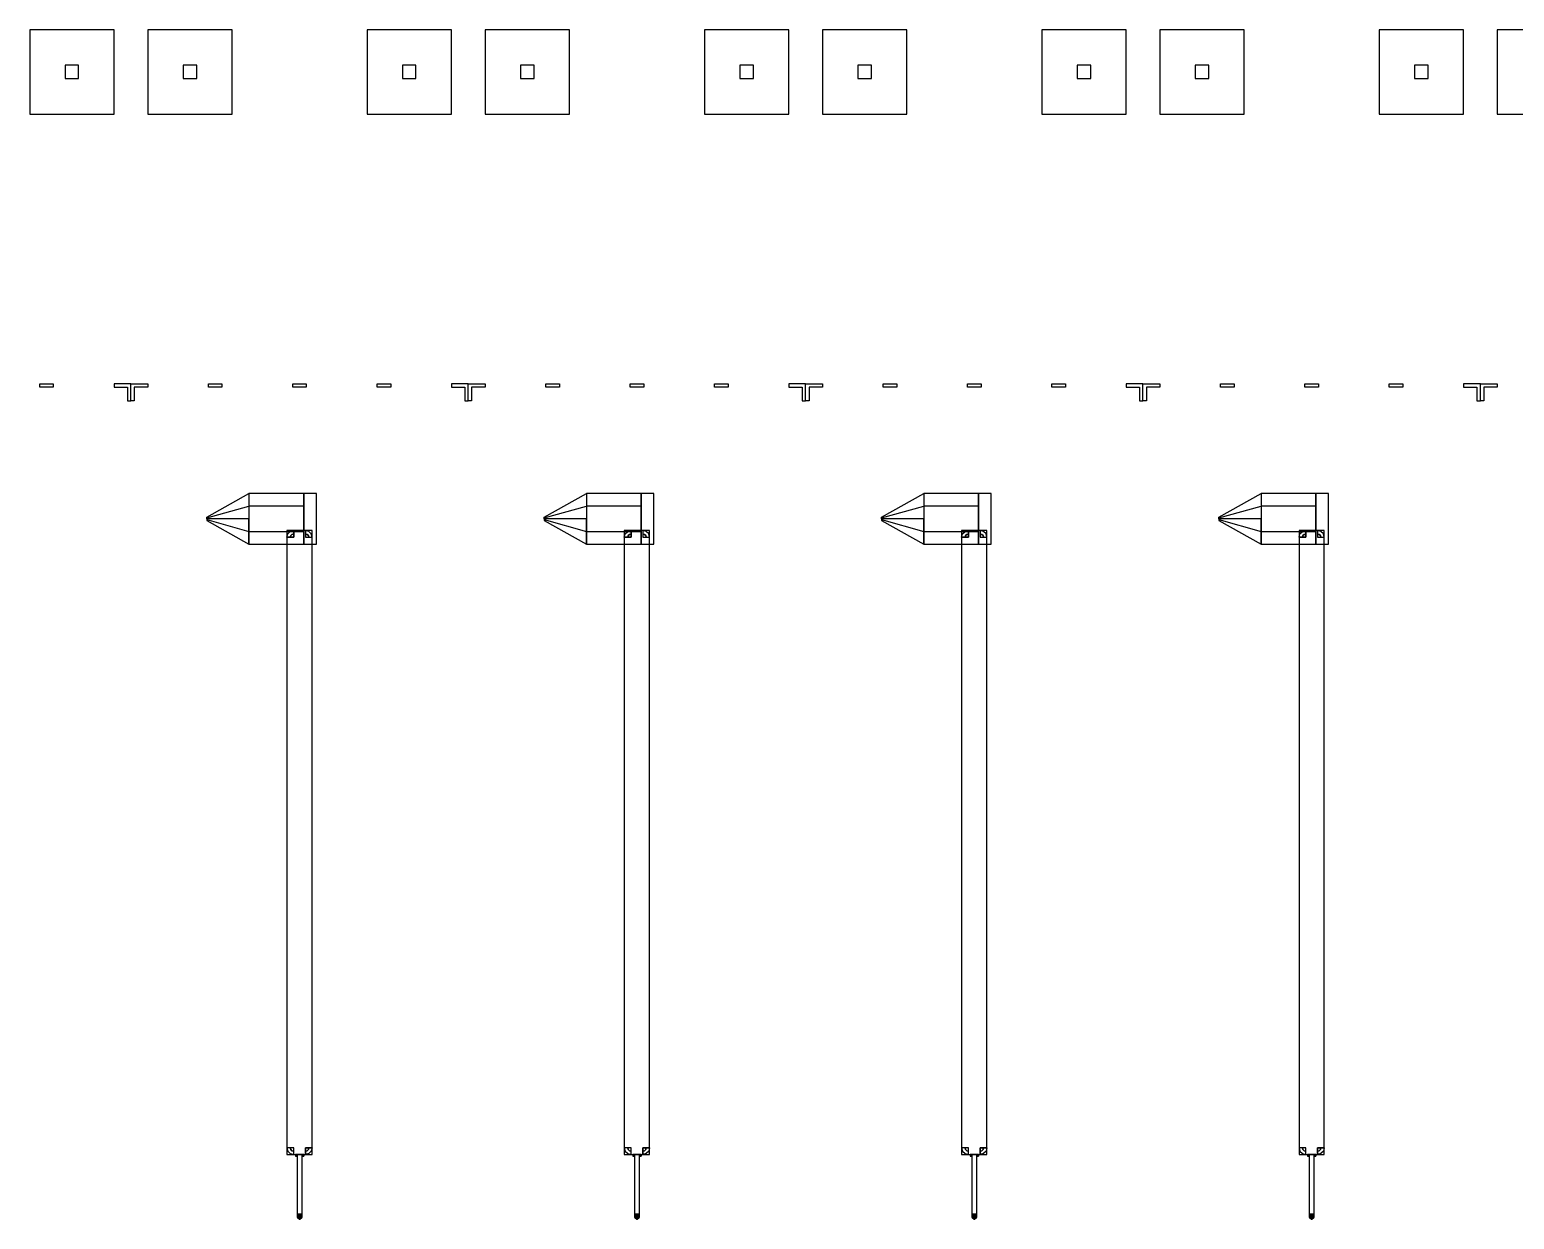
# Model space of a CAD drawing. Extents: x -19750 to 13082, y -13175 to 15275.
# Drawn here: x -12600 to -3799, y 8221 to 15275 of the extents above; entities that cross this region are included whole.
import ezdxf

# ---------------------------------------------------------------- set-up
doc = ezdxf.new("R2010")
doc.units = 0
doc.layers.add('GAP', color=1, linetype='continuous')
doc.layers.add('PIN', color=3, linetype='continuous')

# ---------------------------------------------------------------- blocks, each defined once
blk = doc.blocks.new('C1C')
at = {"layer": 'GAP'}
for points in [[(1260, 26150), (1340, 26150), (1340, 26130), (1260, 26130), (1260, 26150)], [(1800, 26150), (1700, 26150), (1700, 26130), (1780, 26130), (1780, 26050), (1800, 26050), (1800, 26150)]]:
    blk.add_lwpolyline(points, dxfattribs=at)
blk = doc.blocks.new('C1CGAP')
for points in [[(1200, 28250), (1200, 27750), (1700, 27750), (1700, 28250), (1200, 28250)], [(1410, 28040), (1410, 27960), (1490, 27960), (1490, 28040), (1410, 28040)], [(2500, 25350), (2250, 25350), (2250, 25359.8), (2500, 25500), (2500, 25350)], [(2500, 25350), (2250, 25350), (2250, 25359.8), (2500, 25500), (2500, 25350)], [(2825, 25500), (2500, 25500), (2500, 25200), (2825, 25200), (2825, 25500)], [(2825, 25500), (2500, 25500), (2500, 25200), (2825, 25200), (2825, 25500)], [(2900, 25500), (2825, 25500), (2825, 25200), (2900, 25200), (2900, 25500)], [(2900, 25500), (2825, 25500), (2825, 25200), (2900, 25200), (2900, 25500)], [(2500, 25350), (2250, 25350), (2250, 25340.2), (2500, 25200), (2500, 25350)], [(2500, 25350), (2250, 25350), (2250, 25340.2), (2500, 25200), (2500, 25350)]]:
    blk.add_lwpolyline(points)
blk = doc.blocks.new('C1CPIN')
for points in [[(2500, 25350), (2250, 25350), (2250, 25355), (2500, 25425), (2500, 25350)], [(2500, 25350), (2250, 25350), (2250, 25355), (2500, 25425), (2500, 25350)], [(2500, 25350), (2250, 25350), (2250, 25345), (2500, 25275), (2500, 25350)], [(2500, 25350), (2250, 25350), (2250, 25345), (2500, 25275), (2500, 25350)], [(2825, 25425), (2500, 25425), (2500, 25275), (2825, 25275), (2825, 25425)], [(2825, 25425), (2500, 25425), (2500, 25275), (2825, 25275), (2825, 25425)]]:
    blk.add_lwpolyline(points)
blk = doc.blocks.new('C1D')
at = {"layer": 'GAP'}
for points in [[(-200, 26150), (-100, 26150), (-100, 26130), (-180, 26130), (-180, 26050), (-200, 26050), (-200, 26150)], [(260, 26150), (340, 26150), (340, 26130), (260, 26130), (260, 26150)], [(760, 26150), (840, 26150), (840, 26130), (760, 26130), (760, 26150)], [(1260, 26150), (1340, 26150), (1340, 26130), (1260, 26130), (1260, 26150)], [(1800, 26150), (1700, 26150), (1700, 26130), (1780, 26130), (1780, 26050), (1800, 26050), (1800, 26150)]]:
    blk.add_lwpolyline(points, dxfattribs=at)
blk = doc.blocks.new('C1DGAP')
for points in [[(-100, 28250), (-100, 27750), (400, 27750), (400, 28250), (-100, 28250)], [(1200, 28250), (1200, 27750), (1700, 27750), (1700, 28250), (1200, 28250)], [(110, 28040), (110, 27960), (190, 27960), (190, 28040), (110, 28040)], [(1410, 28040), (1410, 27960), (1490, 27960), (1490, 28040), (1410, 28040)], [(2500, 25350), (2250, 25350), (2250, 25359.8), (2500, 25500), (2500, 25350)], [(2500, 25350), (2250, 25350), (2250, 25359.8), (2500, 25500), (2500, 25350)], [(2825, 25500), (2500, 25500), (2500, 25200), (2825, 25200), (2825, 25500)], [(2825, 25500), (2500, 25500), (2500, 25200), (2825, 25200), (2825, 25500)], [(2900, 25500), (2825, 25500), (2825, 25200), (2900, 25200), (2900, 25500)], [(2900, 25500), (2825, 25500), (2825, 25200), (2900, 25200), (2900, 25500)], [(2500, 25350), (2250, 25350), (2250, 25340.2), (2500, 25200), (2500, 25350)], [(2500, 25350), (2250, 25350), (2250, 25340.2), (2500, 25200), (2500, 25350)], [(725, 25280), (725, 21580), (875, 21580), (875, 25280), (725, 25280)], [(725, 25280), (725, 25240), (765, 25240), (765, 25280), (725, 25280)], [(725, 25240), (730.4, 25260), (745, 25274.6), (765, 25280), (765, 25260), (755, 25257.3), (747.7, 25250), (745, 25240), (725, 25240)], [(745, 25240), (747.7, 25250), (755, 25257.3), (765, 25260), (765, 25240), (765, 25240), (765, 25240), (765, 25240), (745, 25240)], [(835, 25280), (835, 25240), (875, 25240), (875, 25280), (835, 25280)], [(875, 25240), (869.6, 25260), (855, 25274.6), (835, 25280), (835, 25260), (845, 25257.3), (852.3, 25250), (855, 25240), (875, 25240)], [(855, 25240), (852.3, 25250), (845, 25257.3), (835, 25260), (835, 25240), (835, 25240), (835, 25240), (835, 25240), (855, 25240)], [(765, 21580), (765, 21620), (725, 21620), (725, 21580), (765, 21580)], [(725, 21620), (730.4, 21600), (745, 21585.4), (765, 21580), (765, 21600), (755, 21602.7), (747.7, 21610), (745, 21620), (725, 21620)], [(745, 21620), (747.7, 21610), (755, 21602.7), (765, 21600), (765, 21620), (765, 21620), (765, 21620), (765, 21620), (745, 21620)], [(775, 21580), (775, 21570), (785, 21570), (785, 21580), (775, 21580)], [(785, 21570), (783.7, 21575), (780, 21578.7), (775, 21580), (775, 21575), (777.5, 21574.3), (779.3, 21572.5), (780, 21570), (785, 21570)], [(780, 21570), (779.3, 21572.5), (777.5, 21574.3), (775, 21575), (775, 21570), (775, 21570), (775, 21570), (775, 21570), (780, 21570)], [(785, 21580), (785, 21210), (815, 21210), (815, 21580), (785, 21580)], [(815, 21580), (815, 21570), (825, 21570), (825, 21580), (815, 21580)], [(815, 21570), (816.3, 21575), (820, 21578.7), (825, 21580), (825, 21575), (822.5, 21574.3), (820.7, 21572.5), (820, 21570), (815, 21570)], [(820, 21570), (820.7, 21572.5), (822.5, 21574.3), (825, 21575), (825, 21570), (825, 21570), (825, 21570), (825, 21570), (820, 21570)], [(875, 21580), (875, 21620), (835, 21620), (835, 21580), (875, 21580)], [(875, 21620), (869.6, 21600), (855, 21585.4), (835, 21580), (835, 21600), (845, 21602.7), (852.3, 21610), (855, 21620), (875, 21620)], [(855, 21620), (852.3, 21610), (845, 21602.7), (835, 21600), (835, 21620), (835, 21620), (835, 21620), (835, 21620), (855, 21620)], [(812.7, 21226.2), (812.7, 21226.4), (787.3, 21226.4), (787.3, 21226.2), (812.7, 21226.2)], [(787.5, 21206.2), (787.5, 21226.2), (787.3, 21226.2), (787.3, 21206.2), (787.5, 21206.2)], [(807.5, 21215), (807.5, 21220), (792.5, 21220), (792.5, 21215), (807.5, 21215)], [(802.5, 21210), (802.5, 21215), (797.5, 21215), (797.5, 21210), (802.5, 21210)], [(812.5, 21206.2), (812.5, 21226.2), (812.7, 21226.2), (812.7, 21206.2), (812.5, 21206.2)], [(799, 21196.2), (787.5, 21206.2), (787.3, 21206.2), (798.8, 21196.2), (799, 21196.2)], [(801.2, 21196), (801.2, 21196.2), (798.8, 21196.2), (798.8, 21196), (801.2, 21196)], [(801, 21196.2), (812.5, 21206.2), (812.7, 21206.2), (801.2, 21196.2), (801, 21196.2)]]:
    blk.add_lwpolyline(points)
blk = doc.blocks.new('C1DPIN')
for points in [[(2500, 25350), (2250, 25350), (2250, 25355), (2500, 25425), (2500, 25350)], [(2500, 25350), (2250, 25350), (2250, 25355), (2500, 25425), (2500, 25350)], [(2500, 25350), (2250, 25350), (2250, 25345), (2500, 25275), (2500, 25350)], [(2500, 25350), (2250, 25350), (2250, 25345), (2500, 25275), (2500, 25350)], [(2825, 25425), (2500, 25425), (2500, 25275), (2825, 25275), (2825, 25425)], [(2825, 25425), (2500, 25425), (2500, 25275), (2825, 25275), (2825, 25425)], [(745, 25240), (747.7, 25250), (755, 25257.3), (765, 25260), (765, 25260), (755, 25257.3), (747.7, 25250), (745, 25240), (745, 25240)], [(745, 25240), (747.7, 25250), (755, 25257.3), (765, 25260), (765, 25260), (755, 25257.3), (747.7, 25250), (745, 25240), (745, 25240)], [(855, 25240), (852.3, 25250), (845, 25257.3), (835, 25260), (835, 25260), (845, 25257.3), (852.3, 25250), (855, 25240), (855, 25240)], [(855, 25240), (852.3, 25250), (845, 25257.3), (835, 25260), (835, 25260), (845, 25257.3), (852.3, 25250), (855, 25240), (855, 25240)], [(745, 21620), (747.7, 21610), (755, 21602.7), (765, 21600), (765, 21600), (755, 21602.7), (747.7, 21610), (745, 21620), (745, 21620)], [(745, 21620), (747.7, 21610), (755, 21602.7), (765, 21600), (765, 21600), (755, 21602.7), (747.7, 21610), (745, 21620), (745, 21620)], [(780, 21570), (779.3, 21572.5), (777.5, 21574.3), (775, 21575), (775, 21575), (777.5, 21574.3), (779.3, 21572.5), (780, 21570), (780, 21570)], [(780, 21570), (779.3, 21572.5), (777.5, 21574.3), (775, 21575), (775, 21575), (777.5, 21574.3), (779.3, 21572.5), (780, 21570), (780, 21570)], [(820, 21570), (820.7, 21572.5), (822.5, 21574.3), (825, 21575), (825, 21575), (822.5, 21574.3), (820.7, 21572.5), (820, 21570), (820, 21570)], [(820, 21570), (820.7, 21572.5), (822.5, 21574.3), (825, 21575), (825, 21575), (822.5, 21574.3), (820.7, 21572.5), (820, 21570), (820, 21570)], [(855, 21620), (852.3, 21610), (845, 21602.7), (835, 21600), (835, 21600), (845, 21602.7), (852.3, 21610), (855, 21620), (855, 21620)], [(855, 21620), (852.3, 21610), (845, 21602.7), (835, 21600), (835, 21600), (845, 21602.7), (852.3, 21610), (855, 21620), (855, 21620)], [(812.5, 21206.2), (812.5, 21226.2), (787.5, 21226.2), (787.5, 21206.2), (812.5, 21206.2)], [(800, 21196.2), (800, 21206.2), (787.5, 21206.2), (799, 21196.2), (800, 21196.2)], [(800, 21196.2), (800, 21206.2), (812.5, 21206.2), (801, 21196.2), (800, 21196.2)]]:
    blk.add_lwpolyline(points)
blk = doc.blocks.new('C1E')
at = {"layer": 'GAP'}
for points in [[(-200, 26150), (-100, 26150), (-100, 26130), (-180, 26130), (-180, 26050), (-200, 26050), (-200, 26150)], [(260, 26150), (340, 26150), (340, 26130), (260, 26130), (260, 26150)], [(760, 26150), (840, 26150), (840, 26130), (760, 26130), (760, 26150)], [(1260, 26150), (1340, 26150), (1340, 26130), (1260, 26130), (1260, 26150)], [(1800, 26150), (1700, 26150), (1700, 26130), (1780, 26130), (1780, 26050), (1800, 26050), (1800, 26150)]]:
    blk.add_lwpolyline(points, dxfattribs=at)
blk = doc.blocks.new('C1EGAP')
for points in [[(-100, 28250), (-100, 27750), (400, 27750), (400, 28250), (-100, 28250)], [(1200, 28250), (1200, 27750), (1700, 27750), (1700, 28250), (1200, 28250)], [(110, 28040), (110, 27960), (190, 27960), (190, 28040), (110, 28040)], [(1410, 28040), (1410, 27960), (1490, 27960), (1490, 28040), (1410, 28040)], [(2500, 25350), (2250, 25350), (2250, 25359.8), (2500, 25500), (2500, 25350)], [(2500, 25350), (2250, 25350), (2250, 25359.8), (2500, 25500), (2500, 25350)], [(2825, 25500), (2500, 25500), (2500, 25200), (2825, 25200), (2825, 25500)], [(2825, 25500), (2500, 25500), (2500, 25200), (2825, 25200), (2825, 25500)], [(2900, 25500), (2825, 25500), (2825, 25200), (2900, 25200), (2900, 25500)], [(2900, 25500), (2825, 25500), (2825, 25200), (2900, 25200), (2900, 25500)], [(2500, 25350), (2250, 25350), (2250, 25340.2), (2500, 25200), (2500, 25350)], [(2500, 25350), (2250, 25350), (2250, 25340.2), (2500, 25200), (2500, 25350)], [(725, 25280), (725, 21580), (875, 21580), (875, 25280), (725, 25280)], [(725, 25280), (725, 25240), (765, 25240), (765, 25280), (725, 25280)], [(725, 25240), (730.4, 25260), (745, 25274.6), (765, 25280), (765, 25260), (755, 25257.3), (747.7, 25250), (745, 25240), (725, 25240)], [(745, 25240), (747.7, 25250), (755, 25257.3), (765, 25260), (765, 25240), (765, 25240), (765, 25240), (765, 25240), (745, 25240)], [(835, 25280), (835, 25240), (875, 25240), (875, 25280), (835, 25280)], [(875, 25240), (869.6, 25260), (855, 25274.6), (835, 25280), (835, 25260), (845, 25257.3), (852.3, 25250), (855, 25240), (875, 25240)], [(855, 25240), (852.3, 25250), (845, 25257.3), (835, 25260), (835, 25240), (835, 25240), (835, 25240), (835, 25240), (855, 25240)], [(765, 21580), (765, 21620), (725, 21620), (725, 21580), (765, 21580)], [(725, 21620), (730.4, 21600), (745, 21585.4), (765, 21580), (765, 21600), (755, 21602.7), (747.7, 21610), (745, 21620), (725, 21620)], [(745, 21620), (747.7, 21610), (755, 21602.7), (765, 21600), (765, 21620), (765, 21620), (765, 21620), (765, 21620), (745, 21620)], [(775, 21580), (775, 21570), (785, 21570), (785, 21580), (775, 21580)], [(785, 21570), (783.7, 21575), (780, 21578.7), (775, 21580), (775, 21575), (777.5, 21574.3), (779.3, 21572.5), (780, 21570), (785, 21570)], [(780, 21570), (779.3, 21572.5), (777.5, 21574.3), (775, 21575), (775, 21570), (775, 21570), (775, 21570), (775, 21570), (780, 21570)], [(785, 21580), (785, 21210), (815, 21210), (815, 21580), (785, 21580)], [(815, 21580), (815, 21570), (825, 21570), (825, 21580), (815, 21580)], [(815, 21570), (816.3, 21575), (820, 21578.7), (825, 21580), (825, 21575), (822.5, 21574.3), (820.7, 21572.5), (820, 21570), (815, 21570)], [(820, 21570), (820.7, 21572.5), (822.5, 21574.3), (825, 21575), (825, 21570), (825, 21570), (825, 21570), (825, 21570), (820, 21570)], [(875, 21580), (875, 21620), (835, 21620), (835, 21580), (875, 21580)], [(875, 21620), (869.6, 21600), (855, 21585.4), (835, 21580), (835, 21600), (845, 21602.7), (852.3, 21610), (855, 21620), (875, 21620)], [(855, 21620), (852.3, 21610), (845, 21602.7), (835, 21600), (835, 21620), (835, 21620), (835, 21620), (835, 21620), (855, 21620)], [(812.7, 21226.2), (812.7, 21226.4), (787.3, 21226.4), (787.3, 21226.2), (812.7, 21226.2)], [(787.5, 21206.2), (787.5, 21226.2), (787.3, 21226.2), (787.3, 21206.2), (787.5, 21206.2)], [(807.5, 21215), (807.5, 21220), (792.5, 21220), (792.5, 21215), (807.5, 21215)], [(802.5, 21210), (802.5, 21215), (797.5, 21215), (797.5, 21210), (802.5, 21210)], [(812.5, 21206.2), (812.5, 21226.2), (812.7, 21226.2), (812.7, 21206.2), (812.5, 21206.2)], [(799, 21196.2), (787.5, 21206.2), (787.3, 21206.2), (798.8, 21196.2), (799, 21196.2)], [(801.2, 21196), (801.2, 21196.2), (798.8, 21196.2), (798.8, 21196), (801.2, 21196)], [(801, 21196.2), (812.5, 21206.2), (812.7, 21206.2), (801.2, 21196.2), (801, 21196.2)]]:
    blk.add_lwpolyline(points)
blk = doc.blocks.new('C1EPIN')
for points in [[(2500, 25350), (2250, 25350), (2250, 25355), (2500, 25425), (2500, 25350)], [(2500, 25350), (2250, 25350), (2250, 25355), (2500, 25425), (2500, 25350)], [(2500, 25350), (2250, 25350), (2250, 25345), (2500, 25275), (2500, 25350)], [(2500, 25350), (2250, 25350), (2250, 25345), (2500, 25275), (2500, 25350)], [(2825, 25425), (2500, 25425), (2500, 25275), (2825, 25275), (2825, 25425)], [(2825, 25425), (2500, 25425), (2500, 25275), (2825, 25275), (2825, 25425)], [(745, 25240), (747.7, 25250), (755, 25257.3), (765, 25260), (765, 25260), (755, 25257.3), (747.7, 25250), (745, 25240), (745, 25240)], [(745, 25240), (747.7, 25250), (755, 25257.3), (765, 25260), (765, 25260), (755, 25257.3), (747.7, 25250), (745, 25240), (745, 25240)], [(855, 25240), (852.3, 25250), (845, 25257.3), (835, 25260), (835, 25260), (845, 25257.3), (852.3, 25250), (855, 25240), (855, 25240)], [(855, 25240), (852.3, 25250), (845, 25257.3), (835, 25260), (835, 25260), (845, 25257.3), (852.3, 25250), (855, 25240), (855, 25240)], [(745, 21620), (747.7, 21610), (755, 21602.7), (765, 21600), (765, 21600), (755, 21602.7), (747.7, 21610), (745, 21620), (745, 21620)], [(745, 21620), (747.7, 21610), (755, 21602.7), (765, 21600), (765, 21600), (755, 21602.7), (747.7, 21610), (745, 21620), (745, 21620)], [(780, 21570), (779.3, 21572.5), (777.5, 21574.3), (775, 21575), (775, 21575), (777.5, 21574.3), (779.3, 21572.5), (780, 21570), (780, 21570)], [(780, 21570), (779.3, 21572.5), (777.5, 21574.3), (775, 21575), (775, 21575), (777.5, 21574.3), (779.3, 21572.5), (780, 21570), (780, 21570)], [(820, 21570), (820.7, 21572.5), (822.5, 21574.3), (825, 21575), (825, 21575), (822.5, 21574.3), (820.7, 21572.5), (820, 21570), (820, 21570)], [(820, 21570), (820.7, 21572.5), (822.5, 21574.3), (825, 21575), (825, 21575), (822.5, 21574.3), (820.7, 21572.5), (820, 21570), (820, 21570)], [(855, 21620), (852.3, 21610), (845, 21602.7), (835, 21600), (835, 21600), (845, 21602.7), (852.3, 21610), (855, 21620), (855, 21620)], [(855, 21620), (852.3, 21610), (845, 21602.7), (835, 21600), (835, 21600), (845, 21602.7), (852.3, 21610), (855, 21620), (855, 21620)], [(812.5, 21206.2), (812.5, 21226.2), (787.5, 21226.2), (787.5, 21206.2), (812.5, 21206.2)], [(800, 21196.2), (800, 21206.2), (787.5, 21206.2), (799, 21196.2), (800, 21196.2)], [(800, 21196.2), (800, 21206.2), (812.5, 21206.2), (801, 21196.2), (800, 21196.2)]]:
    blk.add_lwpolyline(points)
blk = doc.blocks.new('C1F')
at = {"layer": 'GAP'}
for points in [[(-200, 26150), (-100, 26150), (-100, 26130), (-180, 26130), (-180, 26050), (-200, 26050), (-200, 26150)], [(260, 26150), (340, 26150), (340, 26130), (260, 26130), (260, 26150)], [(760, 26150), (840, 26150), (840, 26130), (760, 26130), (760, 26150)], [(1260, 26150), (1340, 26150), (1340, 26130), (1260, 26130), (1260, 26150)], [(1800, 26150), (1700, 26150), (1700, 26130), (1780, 26130), (1780, 26050), (1800, 26050), (1800, 26150)]]:
    blk.add_lwpolyline(points, dxfattribs=at)
blk = doc.blocks.new('C1FGAP')
for points in [[(-100, 28250), (-100, 27750), (400, 27750), (400, 28250), (-100, 28250)], [(1200, 28250), (1200, 27750), (1700, 27750), (1700, 28250), (1200, 28250)], [(110, 28040), (110, 27960), (190, 27960), (190, 28040), (110, 28040)], [(1410, 28040), (1410, 27960), (1490, 27960), (1490, 28040), (1410, 28040)], [(2500, 25350), (2250, 25350), (2250, 25359.8), (2500, 25500), (2500, 25350)], [(2500, 25350), (2250, 25350), (2250, 25359.8), (2500, 25500), (2500, 25350)], [(2825, 25500), (2500, 25500), (2500, 25200), (2825, 25200), (2825, 25500)], [(2825, 25500), (2500, 25500), (2500, 25200), (2825, 25200), (2825, 25500)], [(2900, 25500), (2825, 25500), (2825, 25200), (2900, 25200), (2900, 25500)], [(2900, 25500), (2825, 25500), (2825, 25200), (2900, 25200), (2900, 25500)], [(2500, 25350), (2250, 25350), (2250, 25340.2), (2500, 25200), (2500, 25350)], [(2500, 25350), (2250, 25350), (2250, 25340.2), (2500, 25200), (2500, 25350)], [(725, 25280), (725, 21580), (875, 21580), (875, 25280), (725, 25280)], [(725, 25280), (725, 25240), (765, 25240), (765, 25280), (725, 25280)], [(725, 25240), (730.4, 25260), (745, 25274.6), (765, 25280), (765, 25260), (755, 25257.3), (747.7, 25250), (745, 25240), (725, 25240)], [(745, 25240), (747.7, 25250), (755, 25257.3), (765, 25260), (765, 25240), (765, 25240), (765, 25240), (765, 25240), (745, 25240)], [(835, 25280), (835, 25240), (875, 25240), (875, 25280), (835, 25280)], [(875, 25240), (869.6, 25260), (855, 25274.6), (835, 25280), (835, 25260), (845, 25257.3), (852.3, 25250), (855, 25240), (875, 25240)], [(855, 25240), (852.3, 25250), (845, 25257.3), (835, 25260), (835, 25240), (835, 25240), (835, 25240), (835, 25240), (855, 25240)], [(765, 21580), (765, 21620), (725, 21620), (725, 21580), (765, 21580)], [(725, 21620), (730.4, 21600), (745, 21585.4), (765, 21580), (765, 21600), (755, 21602.7), (747.7, 21610), (745, 21620), (725, 21620)], [(745, 21620), (747.7, 21610), (755, 21602.7), (765, 21600), (765, 21620), (765, 21620), (765, 21620), (765, 21620), (745, 21620)], [(775, 21580), (775, 21570), (785, 21570), (785, 21580), (775, 21580)], [(785, 21570), (783.7, 21575), (780, 21578.7), (775, 21580), (775, 21575), (777.5, 21574.3), (779.3, 21572.5), (780, 21570), (785, 21570)], [(780, 21570), (779.3, 21572.5), (777.5, 21574.3), (775, 21575), (775, 21570), (775, 21570), (775, 21570), (775, 21570), (780, 21570)], [(785, 21580), (785, 21210), (815, 21210), (815, 21580), (785, 21580)], [(815, 21580), (815, 21570), (825, 21570), (825, 21580), (815, 21580)], [(815, 21570), (816.3, 21575), (820, 21578.7), (825, 21580), (825, 21575), (822.5, 21574.3), (820.7, 21572.5), (820, 21570), (815, 21570)], [(820, 21570), (820.7, 21572.5), (822.5, 21574.3), (825, 21575), (825, 21570), (825, 21570), (825, 21570), (825, 21570), (820, 21570)], [(875, 21580), (875, 21620), (835, 21620), (835, 21580), (875, 21580)], [(875, 21620), (869.6, 21600), (855, 21585.4), (835, 21580), (835, 21600), (845, 21602.7), (852.3, 21610), (855, 21620), (875, 21620)], [(855, 21620), (852.3, 21610), (845, 21602.7), (835, 21600), (835, 21620), (835, 21620), (835, 21620), (835, 21620), (855, 21620)], [(812.7, 21226.2), (812.7, 21226.4), (787.3, 21226.4), (787.3, 21226.2), (812.7, 21226.2)], [(787.5, 21206.2), (787.5, 21226.2), (787.3, 21226.2), (787.3, 21206.2), (787.5, 21206.2)], [(807.5, 21215), (807.5, 21220), (792.5, 21220), (792.5, 21215), (807.5, 21215)], [(802.5, 21210), (802.5, 21215), (797.5, 21215), (797.5, 21210), (802.5, 21210)], [(812.5, 21206.2), (812.5, 21226.2), (812.7, 21226.2), (812.7, 21206.2), (812.5, 21206.2)], [(799, 21196.2), (787.5, 21206.2), (787.3, 21206.2), (798.8, 21196.2), (799, 21196.2)], [(801.2, 21196), (801.2, 21196.2), (798.8, 21196.2), (798.8, 21196), (801.2, 21196)], [(801, 21196.2), (812.5, 21206.2), (812.7, 21206.2), (801.2, 21196.2), (801, 21196.2)]]:
    blk.add_lwpolyline(points)
blk = doc.blocks.new('C1FPIN')
for points in [[(2500, 25350), (2250, 25350), (2250, 25355), (2500, 25425), (2500, 25350)], [(2500, 25350), (2250, 25350), (2250, 25355), (2500, 25425), (2500, 25350)], [(2500, 25350), (2250, 25350), (2250, 25345), (2500, 25275), (2500, 25350)], [(2500, 25350), (2250, 25350), (2250, 25345), (2500, 25275), (2500, 25350)], [(2825, 25425), (2500, 25425), (2500, 25275), (2825, 25275), (2825, 25425)], [(2825, 25425), (2500, 25425), (2500, 25275), (2825, 25275), (2825, 25425)], [(745, 25240), (747.7, 25250), (755, 25257.3), (765, 25260), (765, 25260), (755, 25257.3), (747.7, 25250), (745, 25240), (745, 25240)], [(745, 25240), (747.7, 25250), (755, 25257.3), (765, 25260), (765, 25260), (755, 25257.3), (747.7, 25250), (745, 25240), (745, 25240)], [(855, 25240), (852.3, 25250), (845, 25257.3), (835, 25260), (835, 25260), (845, 25257.3), (852.3, 25250), (855, 25240), (855, 25240)], [(855, 25240), (852.3, 25250), (845, 25257.3), (835, 25260), (835, 25260), (845, 25257.3), (852.3, 25250), (855, 25240), (855, 25240)], [(745, 21620), (747.7, 21610), (755, 21602.7), (765, 21600), (765, 21600), (755, 21602.7), (747.7, 21610), (745, 21620), (745, 21620)], [(745, 21620), (747.7, 21610), (755, 21602.7), (765, 21600), (765, 21600), (755, 21602.7), (747.7, 21610), (745, 21620), (745, 21620)], [(780, 21570), (779.3, 21572.5), (777.5, 21574.3), (775, 21575), (775, 21575), (777.5, 21574.3), (779.3, 21572.5), (780, 21570), (780, 21570)], [(780, 21570), (779.3, 21572.5), (777.5, 21574.3), (775, 21575), (775, 21575), (777.5, 21574.3), (779.3, 21572.5), (780, 21570), (780, 21570)], [(820, 21570), (820.7, 21572.5), (822.5, 21574.3), (825, 21575), (825, 21575), (822.5, 21574.3), (820.7, 21572.5), (820, 21570), (820, 21570)], [(820, 21570), (820.7, 21572.5), (822.5, 21574.3), (825, 21575), (825, 21575), (822.5, 21574.3), (820.7, 21572.5), (820, 21570), (820, 21570)], [(855, 21620), (852.3, 21610), (845, 21602.7), (835, 21600), (835, 21600), (845, 21602.7), (852.3, 21610), (855, 21620), (855, 21620)], [(855, 21620), (852.3, 21610), (845, 21602.7), (835, 21600), (835, 21600), (845, 21602.7), (852.3, 21610), (855, 21620), (855, 21620)], [(812.5, 21206.2), (812.5, 21226.2), (787.5, 21226.2), (787.5, 21206.2), (812.5, 21206.2)], [(800, 21196.2), (800, 21206.2), (787.5, 21206.2), (799, 21196.2), (800, 21196.2)], [(800, 21196.2), (800, 21206.2), (812.5, 21206.2), (801, 21196.2), (800, 21196.2)]]:
    blk.add_lwpolyline(points)
blk = doc.blocks.new('C1G')
at = {"layer": 'GAP'}
for points in [[(-200, 26150), (-100, 26150), (-100, 26130), (-180, 26130), (-180, 26050), (-200, 26050), (-200, 26150)], [(260, 26150), (340, 26150), (340, 26130), (260, 26130), (260, 26150)], [(760, 26150), (840, 26150), (840, 26130), (760, 26130), (760, 26150)], [(1260, 26150), (1340, 26150), (1340, 26130), (1260, 26130), (1260, 26150)], [(1800, 26150), (1700, 26150), (1700, 26130), (1780, 26130), (1780, 26050), (1800, 26050), (1800, 26150)]]:
    blk.add_lwpolyline(points, dxfattribs=at)
blk = doc.blocks.new('C1GGAP')
for points in [[(-100, 28250), (-100, 27750), (400, 27750), (400, 28250), (-100, 28250)], [(1200, 28250), (1200, 27750), (1700, 27750), (1700, 28250), (1200, 28250)], [(110, 28040), (110, 27960), (190, 27960), (190, 28040), (110, 28040)], [(1410, 28040), (1410, 27960), (1490, 27960), (1490, 28040), (1410, 28040)], [(725, 25280), (725, 21580), (875, 21580), (875, 25280), (725, 25280)], [(725, 25280), (725, 25240), (765, 25240), (765, 25280), (725, 25280)], [(725, 25240), (730.4, 25260), (745, 25274.6), (765, 25280), (765, 25260), (755, 25257.3), (747.7, 25250), (745, 25240), (725, 25240)], [(745, 25240), (747.7, 25250), (755, 25257.3), (765, 25260), (765, 25240), (765, 25240), (765, 25240), (765, 25240), (745, 25240)], [(835, 25280), (835, 25240), (875, 25240), (875, 25280), (835, 25280)], [(875, 25240), (869.6, 25260), (855, 25274.6), (835, 25280), (835, 25260), (845, 25257.3), (852.3, 25250), (855, 25240), (875, 25240)], [(855, 25240), (852.3, 25250), (845, 25257.3), (835, 25260), (835, 25240), (835, 25240), (835, 25240), (835, 25240), (855, 25240)], [(765, 21580), (765, 21620), (725, 21620), (725, 21580), (765, 21580)], [(725, 21620), (730.4, 21600), (745, 21585.4), (765, 21580), (765, 21600), (755, 21602.7), (747.7, 21610), (745, 21620), (725, 21620)], [(745, 21620), (747.7, 21610), (755, 21602.7), (765, 21600), (765, 21620), (765, 21620), (765, 21620), (765, 21620), (745, 21620)], [(775, 21580), (775, 21570), (785, 21570), (785, 21580), (775, 21580)], [(785, 21570), (783.7, 21575), (780, 21578.7), (775, 21580), (775, 21575), (777.5, 21574.3), (779.3, 21572.5), (780, 21570), (785, 21570)], [(780, 21570), (779.3, 21572.5), (777.5, 21574.3), (775, 21575), (775, 21570), (775, 21570), (775, 21570), (775, 21570), (780, 21570)], [(785, 21580), (785, 21210), (815, 21210), (815, 21580), (785, 21580)], [(815, 21580), (815, 21570), (825, 21570), (825, 21580), (815, 21580)], [(815, 21570), (816.3, 21575), (820, 21578.7), (825, 21580), (825, 21575), (822.5, 21574.3), (820.7, 21572.5), (820, 21570), (815, 21570)], [(820, 21570), (820.7, 21572.5), (822.5, 21574.3), (825, 21575), (825, 21570), (825, 21570), (825, 21570), (825, 21570), (820, 21570)], [(875, 21580), (875, 21620), (835, 21620), (835, 21580), (875, 21580)], [(875, 21620), (869.6, 21600), (855, 21585.4), (835, 21580), (835, 21600), (845, 21602.7), (852.3, 21610), (855, 21620), (875, 21620)], [(855, 21620), (852.3, 21610), (845, 21602.7), (835, 21600), (835, 21620), (835, 21620), (835, 21620), (835, 21620), (855, 21620)], [(812.7, 21226.2), (812.7, 21226.4), (787.3, 21226.4), (787.3, 21226.2), (812.7, 21226.2)], [(787.5, 21206.2), (787.5, 21226.2), (787.3, 21226.2), (787.3, 21206.2), (787.5, 21206.2)], [(807.5, 21215), (807.5, 21220), (792.5, 21220), (792.5, 21215), (807.5, 21215)], [(802.5, 21210), (802.5, 21215), (797.5, 21215), (797.5, 21210), (802.5, 21210)], [(812.5, 21206.2), (812.5, 21226.2), (812.7, 21226.2), (812.7, 21206.2), (812.5, 21206.2)], [(799, 21196.2), (787.5, 21206.2), (787.3, 21206.2), (798.8, 21196.2), (799, 21196.2)], [(801.2, 21196), (801.2, 21196.2), (798.8, 21196.2), (798.8, 21196), (801.2, 21196)], [(801, 21196.2), (812.5, 21206.2), (812.7, 21206.2), (801.2, 21196.2), (801, 21196.2)]]:
    blk.add_lwpolyline(points)
blk = doc.blocks.new('C1GPIN')
for points in [[(745, 25240), (747.7, 25250), (755, 25257.3), (765, 25260), (765, 25260), (755, 25257.3), (747.7, 25250), (745, 25240), (745, 25240)], [(745, 25240), (747.7, 25250), (755, 25257.3), (765, 25260), (765, 25260), (755, 25257.3), (747.7, 25250), (745, 25240), (745, 25240)], [(855, 25240), (852.3, 25250), (845, 25257.3), (835, 25260), (835, 25260), (845, 25257.3), (852.3, 25250), (855, 25240), (855, 25240)], [(855, 25240), (852.3, 25250), (845, 25257.3), (835, 25260), (835, 25260), (845, 25257.3), (852.3, 25250), (855, 25240), (855, 25240)], [(745, 21620), (747.7, 21610), (755, 21602.7), (765, 21600), (765, 21600), (755, 21602.7), (747.7, 21610), (745, 21620), (745, 21620)], [(745, 21620), (747.7, 21610), (755, 21602.7), (765, 21600), (765, 21600), (755, 21602.7), (747.7, 21610), (745, 21620), (745, 21620)], [(780, 21570), (779.3, 21572.5), (777.5, 21574.3), (775, 21575), (775, 21575), (777.5, 21574.3), (779.3, 21572.5), (780, 21570), (780, 21570)], [(780, 21570), (779.3, 21572.5), (777.5, 21574.3), (775, 21575), (775, 21575), (777.5, 21574.3), (779.3, 21572.5), (780, 21570), (780, 21570)], [(820, 21570), (820.7, 21572.5), (822.5, 21574.3), (825, 21575), (825, 21575), (822.5, 21574.3), (820.7, 21572.5), (820, 21570), (820, 21570)], [(820, 21570), (820.7, 21572.5), (822.5, 21574.3), (825, 21575), (825, 21575), (822.5, 21574.3), (820.7, 21572.5), (820, 21570), (820, 21570)], [(855, 21620), (852.3, 21610), (845, 21602.7), (835, 21600), (835, 21600), (845, 21602.7), (852.3, 21610), (855, 21620), (855, 21620)], [(855, 21620), (852.3, 21610), (845, 21602.7), (835, 21600), (835, 21600), (845, 21602.7), (852.3, 21610), (855, 21620), (855, 21620)], [(812.5, 21206.2), (812.5, 21226.2), (787.5, 21226.2), (787.5, 21206.2), (812.5, 21206.2)], [(800, 21196.2), (800, 21206.2), (787.5, 21206.2), (799, 21196.2), (800, 21196.2)], [(800, 21196.2), (800, 21206.2), (812.5, 21206.2), (801, 21196.2), (800, 21196.2)]]:
    blk.add_lwpolyline(points)
blk = doc.blocks.new('C1H')
at = {"layer": 'GAP'}
blk.add_lwpolyline([(-200, 26150), (-100, 26150), (-100, 26130), (-180, 26130), (-180, 26050), (-200, 26050), (-200, 26150)], dxfattribs=at)
blk = doc.blocks.new('C1HGAP')
blk.add_lwpolyline([(-100, 28250), (-100, 27750), (400, 27750), (400, 28250), (-100, 28250)])

msp = doc.modelspace()

# ---------------------------------------------------------------- block references
for name, p in [('C1C', (-13800, -12975)), ('C1D', (-11800, -12975)), ('C1E', (-9800, -12975)), ('C1F', (-7800, -12975)), ('C1G', (-5800, -12975)), ('C1H', (-3800, -12975))]:
    msp.add_blockref(name, p)
at = {"layer": 'GAP'}
for name, p in [('C1CGAP', (-13800, -12975)), ('C1DGAP', (-11800, -12975)), ('C1EGAP', (-9800, -12975)), ('C1FGAP', (-7800, -12975)), ('C1GGAP', (-5800, -12975)), ('C1HGAP', (-3800, -12975))]:
    msp.add_blockref(name, p, dxfattribs=at)
at = {"layer": 'PIN'}
for name, p in [('C1CPIN', (-13800, -12975)), ('C1DPIN', (-11800, -12975)), ('C1EPIN', (-9800, -12975)), ('C1FPIN', (-7800, -12975)), ('C1GPIN', (-5800, -12975))]:
    msp.add_blockref(name, p, dxfattribs=at)

doc.saveas('drawing.dxf')
